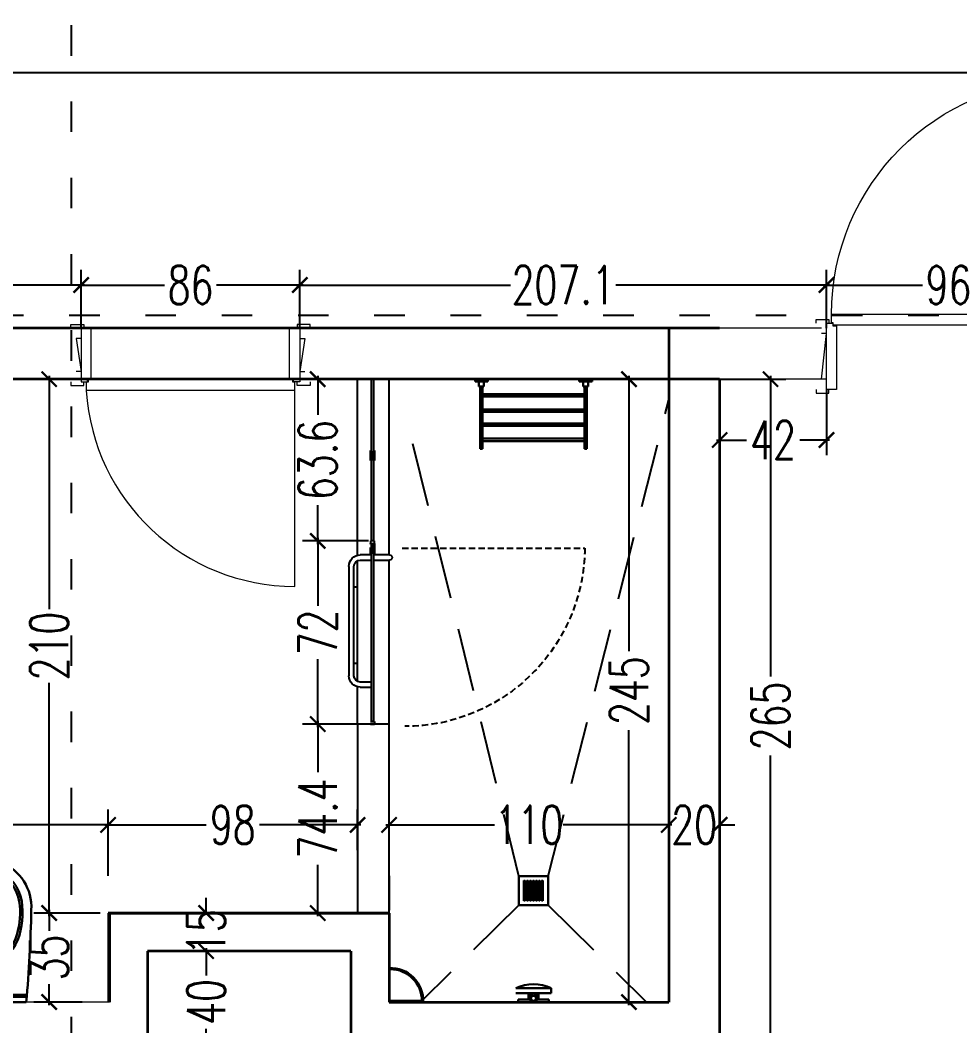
# Model space of a CAD drawing. Header units: centimetres. Extents: x -3207095 to 15275363, y -32656 to 4798027.
# Drawn here: x 682951.7 to 683321.3, y 4438932.5 to 4439328.2 of the extents above; entities that cross this region are included whole.
import ezdxf

# ---------------------------------------------------------------- set-up
doc = ezdxf.new("R2010")
doc.units = ezdxf.units.CM
for name, pattern in [('ACAD_ISO03W100', [30, 12, -18]), ('DUZ', [500, 500]), ('HIDDEN', [0.375, 0.25, -0.125]), ('HIDDEN2', [0.1875, 0.125, -0.0625])]:
    doc.linetypes.add(name, pattern=pattern)
doc.layers.get('0').update_dxf_attribs({"color": 1, "linetype": 'DUZ'})
for name, color, linetype in [('0 MC MAHAL', 94, 'Continuous'), ('a_cam', 161, 'Continuous'), ('a_gorunus', 233, 'Continuous'), ('a_mobilya', 1, 'Continuous'), ('a_mobilya_tarama', 253, 'Continuous'), ('a_seramik', 241, 'Continuous'), ('a_seramik_tarama', 85, 'Continuous'), ('a_vitrifiye', 195, 'Continuous'), ('DIM', 1, 'DUZ')]:
    doc.layers.add(name, color=color, linetype=linetype)
for name, color, linetype, lineweight in [('DUVAR', 7, 'Continuous', 35), ('iç duvar', 7, 'Continuous', 50), ('KAPEN', 151, 'Continuous', 9), ('sabt_tef', 181, 'Continuous', 30)]:
    doc.layers.add(name, color=color, linetype=linetype, lineweight=lineweight)
doc.styles.add('DIM', font='ROMANSTW.SHX', dxfattribs={"width": 0.7})
doc.dimstyles.new('1_100', dxfattribs={"dimtxt": 15, "dimasz": 6, "dimexe": 6, "dimexo": 0, "dimgap": 2, "dimtad": 0, "dimdec": 1, "dimzin": 11, "dimdsep": 46, "dimtxsty": 'DIM', "dimblk": 'ARCHTICK', "dimcen": 3, "dimdle": 1.25, "dimclrt": 2, "dimadec": 0, "dimazin": 0, "dimtfac": 1.25, "dimtdec": 1, "dimtix": 1, "dimtofl": 0, "dimtmove": 1, "dimatfit": 3, "dimldrblk": 'ARCHTICK', "dimfxl": 20, "dimfxlon": 1, "dimtolj": 1, "dimtzin": 0, "dimarcsym": 0})

# ---------------------------------------------------------------- blocks, each defined once
blk = doc.blocks.new('K210')
for p, q in [((0.04, 0.985), (0.04, 0.032)), ((0.96, 0.032), (0.96, 0.065)), ((0.04, 0.032), (0.047, 0.032)), ((0.047, 0.032), (0.047, 0.022)), ((0.047, 0.022), (0.953, 0.022)), ((0.953, 0.032), (0.96, 0.032)), ((0.953, 0.022), (0.953, 0.032))]:
    blk.add_line(p, q)
for points in [[(-0.02, 0.03), (-0.02, 0.045), (0.03, 0.045), (0.03, 0.03)], [(0.04, 0.065), (0.96, 0.065)], [(1.02, 0.03), (1.02, 0.045), (0.97, 0.045), (0.97, 0.03)], [(0.02, -0.19), (0, -0.19), (0.02, -0.01), (0, -0.01)], [(0.98, -0.19), (1, -0.19), (0.98, -0.01), (1, -0.01)], [(-0.02, -0.23), (-0.02, -0.245), (0.03, -0.245), (0.03, -0.23)], [(1.02, -0.23), (1.02, -0.245), (0.97, -0.245), (0.97, -0.23)]]:
    blk.add_lwpolyline(points)
for points in [[(0.02, 0.03), (0.045, 0.03), (0.045, 0.02), (0.06, 0.02), (0.06, -0.23), (0.02, -0.23)], [(0.98, 0.03), (0.955, 0.03), (0.955, 0.02), (0.94, 0.02), (0.94, -0.23), (0.98, -0.23)]]:
    blk.add_lwpolyline(points, close=True)
blk.add_arc((0.04, 0.065), 0.92, 0, 90)
blk = doc.blocks.new('new block')
at = {"layer": 'KAPEN'}
for p, q in [((105202.0528, 48261.8596), (105202.0198, 48261.8596)), ((105202.0528, 48261.8526), (105202.0528, 48261.8596)), ((105202.0628, 48261.8526), (105202.0528, 48261.8526)), ((105202.0628, 48261.0466), (105202.0628, 48261.8526)), ((105201.2498, 48261.0396), (105202.0528, 48261.0396)), ((105202.0528, 48261.0466), (105202.0628, 48261.0466)), ((105202.0528, 48261.0396), (105202.0528, 48261.0466))]:
    blk.add_line(p, q, dxfattribs=at)
for points in [[(105202.0548, 48261.9196), (105202.0398, 48261.9196), (105202.0398, 48261.8696), (105202.0548, 48261.8696)], [(105202.2248, 48261.8796), (105202.2248, 48261.8996), (105202.0948, 48261.8796), (105202.0948, 48261.8996)], [(105202.2648, 48261.9196), (105202.2798, 48261.9196), (105202.2798, 48261.8696), (105202.2648, 48261.8696)], [(105202.0198, 48261.0396), (105202.0198, 48261.8596)], [(105202.0548, 48260.9796), (105202.0398, 48260.9796), (105202.0398, 48261.0296), (105202.0548, 48261.0296)], [(105202.2648, 48260.9796), (105202.2798, 48260.9796), (105202.2798, 48261.0296), (105202.2648, 48261.0296)], [(105202.2248, 48261.0196), (105202.2248, 48260.9996), (105202.0948, 48261.0196), (105202.0948, 48260.9996)]]:
    blk.add_lwpolyline(points, dxfattribs=at)
for points in [[(105202.0548, 48261.8796), (105202.0548, 48261.8546), (105202.0648, 48261.8546), (105202.0648, 48261.8396), (105202.2648, 48261.8396), (105202.2648, 48261.8796)], [(105202.0548, 48261.0196), (105202.0548, 48261.0446), (105202.0648, 48261.0446), (105202.0648, 48261.0596), (105202.2648, 48261.0596), (105202.2648, 48261.0196)]]:
    blk.add_lwpolyline(points, close=True, dxfattribs=at)
blk.add_arc((105202.0715, 48261.0396), 0.8216, 93.6023, 180, dxfattribs=at)
blk = doc.blocks.new('urejjnjf')
at = {"layer": 'sabt_tef'}
for p, q in [((104450.0661, 49042.3043), (104449.7561, 49042.3043)), ((104449.9111, 49042.2843), (104449.7561, 49042.2843)), ((104449.9111, 49042.2843), (104450.0661, 49042.2843)), ((104449.9111, 49042.2763), (104449.7561, 49042.2763)), ((104449.9111, 49042.2763), (104450.0661, 49042.2763)), ((104449.8462, 49042.1843), (104449.8216, 49042.1843)), ((104449.8336, 49042.1951), (104449.8336, 49042.1843)), ((104449.8336, 49042.1734), (104449.8336, 49042.1843)), ((104449.976, 49042.1843), (104450.0006, 49042.1843)), ((104449.9886, 49042.1951), (104449.9886, 49042.1843)), ((104449.9886, 49042.1734), (104449.9886, 49042.1843)), ((104449.9111, 49042.0508), (104449.8995, 49042.0508)), ((104449.9111, 49042.0508), (104449.9227, 49042.0508)), ((104449.8695, 49042.0199), (104449.872, 49041.9351)), ((104449.9527, 49042.0199), (104449.9501, 49041.9351)), ((104449.9111, 49041.9011), (104449.907, 49041.9011)), ((104449.907, 49041.9011), (104449.9111, 49041.9011)), ((104449.9152, 49041.9011), (104449.9111, 49041.9011)), ((104449.9111, 49041.9011), (104449.9152, 49041.9011))]:
    blk.add_line(p, q, dxfattribs=at)
for centre, major_axis, start_param, end_param in [((104454.7356, 49041.8516), (3.5355, 3.5355), 2.265542, 2.338186), ((104445.0866, 49041.8516), (-3.5355, 3.5355), 3.944999, 4.017643), ((104449.8336, 49042.1843), (-0.0053, 0.0053), 3.926991, 7.068583), ((104449.8336, 49042.1843), (0.0053, 0.0053), 2.356194, 5.497787), ((104449.9886, 49042.1843), (-0.0053, 0.0053), 3.926991, 7.068583), ((104449.9886, 49042.1843), (0.0053, 0.0053), 2.356194, 5.497787), ((104449.9111, 49042.0143), (0.0919, 0.0919), 0.785398, 1.997007), ((104449.9002, 49042.0148), (-0.0778, 0.0778), -0.884575, 0.555132), ((104449.9111, 49042.0143), (-0.0919, 0.0919), 4.286178, 5.497787), ((104449.922, 49042.0148), (0.0778, 0.0778), 5.728053, 7.16776), ((104450.0702, 49041.9545), (0.2121, 0.2121), 1.997007, 2.51551), ((104449.8995, 49042.0208), (0.0212, 0.0212), 0.785398, 2.385987), ((104449.9227, 49042.0208), (-0.0212, 0.0212), 3.897198, 5.497787), ((104449.7519, 49041.9545), (0.2121, 0.2121), 5.338472, 5.856974), ((104450.0702, 49041.9545), (0.2051, 0.2051), 2.057267, 2.51551), ((104449.7519, 49041.9545), (0.2051, 0.2051), 5.338472, 5.796715), ((104449.9261, 49041.9313), (-0.1344, 0.1344), 0.731068, 1.971798), ((104449.907, 49041.9361), (-0.0247, 0.0247), 0.815191, 2.356194), ((104449.9152, 49041.9361), (0.0247, 0.0247), 3.926991, 5.467994), ((104449.8961, 49041.9313), (0.1344, 0.1344), 4.311388, 5.552117), ((104449.9261, 49041.9313), (0.1089, 0.1089), 2.51551, 3.542594), ((104449.9261, 49041.9313), (-0.1018, 0.1018), 0.944713, 1.971798), ((104449.8961, 49041.9313), (-0.1018, 0.1018), 2.740591, 3.767676), ((104449.8961, 49041.9313), (-0.1089, 0.1089), 2.740591, 3.767676), ((104449.9111, 49041.8943), (0.0806, 0.0806), 3.542594, 3.926991), ((104449.9111, 49041.8943), (0.0735, 0.0735), 3.542594, 3.926991), ((104449.9111, 49041.8943), (-0.0735, 0.0735), 2.356194, 2.740591), ((104449.9111, 49041.8943), (-0.0806, 0.0806), 2.356194, 2.740591), ((104449.9111, 49041.8943), (0.1061, 0.1061), 3.542594, 3.926991), ((104449.9111, 49041.8943), (-0.1061, 0.1061), 2.356194, 2.740591)]:
    blk.add_ellipse(centre, major_axis=major_axis, ratio=1, start_param=start_param, end_param=end_param, dxfattribs=at)
blk = doc.blocks.new('_ArchTick')
at = {"color": 0, "linetype": 'ByBlock', "const_width": 0.15}
blk.add_lwpolyline([(-0.5, -0.5), (0.5, 0.5)], dxfattribs=at)
blk = doc.blocks.new('*D5644')
at = {"layer": 'Defpoints', "color": 0, "linetype": 'Continuous', "lineweight": 5, "transparency": 16777216}
for p in [(683226.79, 4439186.93), (683246.79, 4439186.93), (683226.79, 4438921.93)]:
    blk.add_point(p, dxfattribs=at)
at = {"layer": 'DIM', "color": 0, "linetype": 'Continuous', "lineweight": -2, "transparency": 16777216}
for p, q in [((683226.79, 4439186.93), (683252.79, 4439186.93)), ((683246.79, 4439188.18), (683246.79, 4439069.93)), ((683246.79, 4438920.68), (683246.79, 4439038.93)), ((683226.79, 4438921.93), (683252.79, 4438921.93))]:
    blk.add_line(p, q, dxfattribs=at)
at = {"layer": 'DIM', "color": 0, "linetype": 'Continuous', "lineweight": -2, "transparency": 16777216, "xscale": 6, "yscale": 6, "zscale": 6}
for p, rotation in [((683246.79, 4439186.93), 90), ((683246.79, 4438921.93), 270)]:
    blk.add_blockref('_ArchTick', p, dxfattribs=dict(at, rotation=rotation))
at = {"layer": 'DIM', "color": 2, "linetype": 'Continuous', "lineweight": 5, "transparency": 16777216, "insert": (683246.79, 4439054.43), "char_height": 15, "attachment_point": 5, "rotation": 90, "style": 'DIM'}
blk.add_mtext('\\A1;265', dxfattribs=at)
blk = doc.blocks.new('*D4558')
at = {"layer": 'Defpoints', "color": 0, "linetype": 'Continuous', "lineweight": 5, "transparency": 16777216}
for p in [(682975.7, 4439223.96), (682857.28, 4439206.93), (682975.7, 4439206.93)]:
    blk.add_point(p, dxfattribs=at)
at = {"layer": 'DIM', "color": 0, "linetype": 'Continuous', "lineweight": -2, "transparency": 16777216}
for p, q in [((682857.28, 4439206.93), (682857.28, 4439229.96)), ((682975.7, 4439206.93), (682975.7, 4439229.96)), ((682856.03, 4439223.96), (682895.24, 4439223.96)), ((682976.95, 4439223.96), (682937.74, 4439223.96))]:
    blk.add_line(p, q, dxfattribs=at)
at = {"layer": 'DIM', "color": 0, "linetype": 'Continuous', "lineweight": -2, "transparency": 16777216, "xscale": 6, "yscale": 6, "zscale": 6, "rotation": 180}
blk.add_blockref('_ArchTick', (682857.28, 4439223.96), dxfattribs=at)
at = {"layer": 'DIM', "color": 0, "linetype": 'Continuous', "lineweight": -2, "transparency": 16777216, "xscale": 6, "yscale": 6, "zscale": 6}
blk.add_blockref('_ArchTick', (682975.7, 4439223.96), dxfattribs=at)
at = {"layer": 'DIM', "color": 2, "linetype": 'Continuous', "lineweight": 5, "transparency": 16777216, "insert": (682916.49, 4439223.96), "char_height": 15, "attachment_point": 5, "style": 'DIM'}
blk.add_mtext('\\A1;118.4', dxfattribs=at)
blk = doc.blocks.new('*D4559')
at = {"layer": 'Defpoints', "color": 0, "linetype": 'Continuous', "lineweight": 5, "transparency": 16777216}
for p in [(683061.69, 4439223.96), (682975.7, 4439206.93), (683061.69, 4439206.93)]:
    blk.add_point(p, dxfattribs=at)
at = {"layer": 'DIM', "color": 0, "linetype": 'Continuous', "lineweight": -2, "transparency": 16777216}
for p, q in [((682975.7, 4439206.93), (682975.7, 4439229.96)), ((683061.69, 4439206.93), (683061.69, 4439229.96)), ((682974.45, 4439223.96), (683008.44, 4439223.96)), ((683062.94, 4439223.96), (683028.94, 4439223.96))]:
    blk.add_line(p, q, dxfattribs=at)
at = {"layer": 'DIM', "color": 0, "linetype": 'Continuous', "lineweight": -2, "transparency": 16777216, "xscale": 6, "yscale": 6, "zscale": 6, "rotation": 180}
blk.add_blockref('_ArchTick', (682975.7, 4439223.96), dxfattribs=at)
at = {"layer": 'DIM', "color": 0, "linetype": 'Continuous', "lineweight": -2, "transparency": 16777216, "xscale": 6, "yscale": 6, "zscale": 6}
blk.add_blockref('_ArchTick', (683061.69, 4439223.96), dxfattribs=at)
at = {"layer": 'DIM', "color": 2, "linetype": 'Continuous', "lineweight": 5, "transparency": 16777216, "insert": (683018.69, 4439223.96), "char_height": 15, "attachment_point": 5, "style": 'DIM'}
blk.add_mtext('\\A1;86', dxfattribs=at)
blk = doc.blocks.new('*D5649')
at = {"layer": 'Defpoints', "color": 0, "linetype": 'Continuous', "lineweight": 5, "transparency": 16777216}
for p in [(683268.79, 4439223.96), (683061.69, 4439206.93), (683268.79, 4439206.93)]:
    blk.add_point(p, dxfattribs=at)
at = {"layer": 'DIM', "color": 0, "linetype": 'Continuous', "lineweight": -2, "transparency": 16777216}
for p, q in [((683061.69, 4439206.93), (683061.69, 4439229.96)), ((683268.79, 4439206.93), (683268.79, 4439229.96)), ((683060.44, 4439223.96), (683144.49, 4439223.96)), ((683270.04, 4439223.96), (683185.99, 4439223.96))]:
    blk.add_line(p, q, dxfattribs=at)
at = {"layer": 'DIM', "color": 0, "linetype": 'Continuous', "lineweight": -2, "transparency": 16777216, "xscale": 6, "yscale": 6, "zscale": 6, "rotation": 180}
blk.add_blockref('_ArchTick', (683061.69, 4439223.96), dxfattribs=at)
at = {"layer": 'DIM', "color": 0, "linetype": 'Continuous', "lineweight": -2, "transparency": 16777216, "xscale": 6, "yscale": 6, "zscale": 6}
blk.add_blockref('_ArchTick', (683268.79, 4439223.96), dxfattribs=at)
at = {"layer": 'DIM', "color": 2, "linetype": 'Continuous', "lineweight": 5, "transparency": 16777216, "insert": (683165.24, 4439223.96), "char_height": 15, "attachment_point": 5, "style": 'DIM'}
blk.add_mtext('\\A1;207.1', dxfattribs=at)
blk = doc.blocks.new('*D4560')
at = {"layer": 'Defpoints', "color": 0, "linetype": 'Continuous', "lineweight": 5, "transparency": 16777216}
for p in [(683364.79, 4439223.96), (683268.79, 4439206.93), (683364.79, 4439206.93)]:
    blk.add_point(p, dxfattribs=at)
at = {"layer": 'DIM', "color": 0, "linetype": 'Continuous', "lineweight": -2, "transparency": 16777216}
for p, q in [((683268.79, 4439206.93), (683268.79, 4439229.96)), ((683364.79, 4439206.93), (683364.79, 4439229.96)), ((683267.54, 4439223.96), (683306.54, 4439223.96)), ((683366.04, 4439223.96), (683327.04, 4439223.96))]:
    blk.add_line(p, q, dxfattribs=at)
at = {"layer": 'DIM', "color": 0, "linetype": 'Continuous', "lineweight": -2, "transparency": 16777216, "xscale": 6, "yscale": 6, "zscale": 6, "rotation": 180}
blk.add_blockref('_ArchTick', (683268.79, 4439223.96), dxfattribs=at)
at = {"layer": 'DIM', "color": 0, "linetype": 'Continuous', "lineweight": -2, "transparency": 16777216, "xscale": 6, "yscale": 6, "zscale": 6}
blk.add_blockref('_ArchTick', (683364.79, 4439223.96), dxfattribs=at)
at = {"layer": 'DIM', "color": 2, "linetype": 'Continuous', "lineweight": 5, "transparency": 16777216, "insert": (683316.79, 4439223.96), "char_height": 15, "attachment_point": 5, "style": 'DIM'}
blk.add_mtext('\\A1;96', dxfattribs=at)
blk = doc.blocks.new('*D5651')
at = {"layer": 'Defpoints', "color": 0, "linetype": 'Continuous', "lineweight": 5, "transparency": 16777216}
for p in [(683268.79, 4439184.85), (683226.79, 4439167.89), (683268.79, 4439162.99)]:
    blk.add_point(p, dxfattribs=at)
at = {"layer": 'DIM', "color": 0, "linetype": 'Continuous', "lineweight": -2, "transparency": 16777216}
for p, q in [((683268.79, 4439182.99), (683268.79, 4439156.99)), ((683226.79, 4439167.89), (683226.79, 4439156.99)), ((683225.54, 4439162.99), (683237.29, 4439162.99)), ((683270.04, 4439162.99), (683258.29, 4439162.99))]:
    blk.add_line(p, q, dxfattribs=at)
at = {"layer": 'DIM', "color": 0, "linetype": 'Continuous', "lineweight": -2, "transparency": 16777216, "xscale": 6, "yscale": 6, "zscale": 6, "rotation": 180}
blk.add_blockref('_ArchTick', (683226.79, 4439162.99), dxfattribs=at)
at = {"layer": 'DIM', "color": 0, "linetype": 'Continuous', "lineweight": -2, "transparency": 16777216, "xscale": 6, "yscale": 6, "zscale": 6}
blk.add_blockref('_ArchTick', (683268.79, 4439162.99), dxfattribs=at)
at = {"layer": 'DIM', "color": 2, "linetype": 'Continuous', "lineweight": 5, "transparency": 16777216, "insert": (683247.79, 4439162.99), "char_height": 15, "attachment_point": 5, "style": 'DIM'}
blk.add_mtext('\\A1;42', dxfattribs=at)
blk = doc.blocks.new('*D5652')
at = {"layer": 'Defpoints', "color": 0, "linetype": 'Continuous', "lineweight": 5, "transparency": 16777216}
for p in [(683001.79, 4438961.93), (683024.86, 4438961.93), (683001.79, 4438921.93)]:
    blk.add_point(p, dxfattribs=at)
at = {"layer": 'DIM', "color": 0, "linetype": 'Continuous', "lineweight": -2, "transparency": 16777216}
for p, q in [((683024.86, 4438963.18), (683024.86, 4438952.43)), ((683004.86, 4438961.93), (683030.86, 4438961.93)), ((683024.86, 4438920.68), (683024.86, 4438931.43)), ((683004.86, 4438921.93), (683030.86, 4438921.93))]:
    blk.add_line(p, q, dxfattribs=at)
at = {"layer": 'DIM', "color": 0, "linetype": 'Continuous', "lineweight": -2, "transparency": 16777216, "xscale": 6, "yscale": 6, "zscale": 6}
for p, rotation in [((683024.86, 4438961.93), 90), ((683024.86, 4438921.93), 270)]:
    blk.add_blockref('_ArchTick', p, dxfattribs=dict(at, rotation=rotation))
at = {"layer": 'DIM', "color": 2, "linetype": 'Continuous', "lineweight": 5, "transparency": 16777216, "insert": (683024.86, 4438941.93), "char_height": 15, "attachment_point": 5, "rotation": 90, "style": 'DIM'}
blk.add_mtext('\\A1;40', dxfattribs=at)
blk = doc.blocks.new('*D5653')
at = {"layer": 'Defpoints', "color": 0, "linetype": 'Continuous', "lineweight": 5, "transparency": 16777216}
for p in [(683001.79, 4438976.93, 0), (683024.86, 4438976.93), (683001.79, 4438961.93)]:
    blk.add_point(p, dxfattribs=at)
at = {"layer": 'DIM', "color": 0, "linetype": 'Continuous', "lineweight": -2, "transparency": 16777216}
for p, q in [((683024.86, 4438976.93), (683024.86, 4438982.93)), ((683004.86, 4438976.93), (683030.86, 4438976.93)), ((683004.86, 4438961.93), (683030.86, 4438961.93)), ((683024.86, 4438961.93), (683024.86, 4438955.93))]:
    blk.add_line(p, q, dxfattribs=at)
at = {"layer": 'DIM', "color": 0, "linetype": 'Continuous', "lineweight": -2, "transparency": 16777216, "xscale": 6, "yscale": 6, "zscale": 6}
for p, rotation in [((683024.86, 4438976.93), 270), ((683024.86, 4438961.93), 90)]:
    blk.add_blockref('_ArchTick', p, dxfattribs=dict(at, rotation=rotation))
at = {"layer": 'DIM', "color": 2, "linetype": 'Continuous', "lineweight": 5, "transparency": 16777216, "insert": (683024.86, 4438969.43), "char_height": 15, "attachment_point": 5, "rotation": 90, "style": 'DIM'}
blk.add_mtext('\\A1;15', dxfattribs=at)
blk = doc.blocks.new('*D5654')
at = {"layer": 'Defpoints', "color": 0, "linetype": 'Continuous', "lineweight": 5, "transparency": 16777216}
for p in [(682986.29, 4439011.61), (683084.39, 4439001.68, 0), (682986.29, 4438976.93, 0)]:
    blk.add_point(p, dxfattribs=at)
at = {"layer": 'DIM', "color": 0, "linetype": 'Continuous', "lineweight": -2, "transparency": 16777216}
for p, q in [((682986.29, 4438991.61), (682986.29, 4439017.61)), ((683084.39, 4439001.68), (683084.39, 4439017.61)), ((682985.04, 4439011.61), (683024.84, 4439011.61)), ((683085.64, 4439011.61), (683045.84, 4439011.61))]:
    blk.add_line(p, q, dxfattribs=at)
at = {"layer": 'DIM', "color": 0, "linetype": 'Continuous', "lineweight": -2, "transparency": 16777216, "xscale": 6, "yscale": 6, "zscale": 6, "rotation": 180}
blk.add_blockref('_ArchTick', (682986.29, 4439011.61), dxfattribs=at)
at = {"layer": 'DIM', "color": 0, "linetype": 'Continuous', "lineweight": -2, "transparency": 16777216, "xscale": 6, "yscale": 6, "zscale": 6}
blk.add_blockref('_ArchTick', (683084.39, 4439011.61), dxfattribs=at)
at = {"layer": 'DIM', "color": 2, "linetype": 'Continuous', "lineweight": 5, "transparency": 16777216, "insert": (683035.34, 4439011.61), "char_height": 15, "attachment_point": 5, "style": 'DIM'}
blk.add_mtext('\\A1;98', dxfattribs=at)
blk = doc.blocks.new('*D4563')
at = {"layer": 'Defpoints', "color": 0, "linetype": 'Continuous', "lineweight": 5, "transparency": 16777216}
for p in [(682877.28, 4439011.61), (682877.28, 4438976.93), (682986.29, 4438976.93, 0)]:
    blk.add_point(p, dxfattribs=at)
at = {"layer": 'DIM', "color": 0, "linetype": 'Continuous', "lineweight": -2, "transparency": 16777216}
for p, q in [((682877.28, 4438991.61), (682877.28, 4439017.61)), ((682986.29, 4438991.61), (682986.29, 4439017.61)), ((682876.03, 4439011.61), (682917.54, 4439011.61)), ((682987.54, 4439011.61), (682946.04, 4439011.61))]:
    blk.add_line(p, q, dxfattribs=at)
at = {"layer": 'DIM', "color": 0, "linetype": 'Continuous', "lineweight": -2, "transparency": 16777216, "xscale": 6, "yscale": 6, "zscale": 6, "rotation": 180}
blk.add_blockref('_ArchTick', (682877.28, 4439011.61), dxfattribs=at)
at = {"layer": 'DIM', "color": 0, "linetype": 'Continuous', "lineweight": -2, "transparency": 16777216, "xscale": 6, "yscale": 6, "zscale": 6}
blk.add_blockref('_ArchTick', (682986.29, 4439011.61), dxfattribs=at)
at = {"layer": 'DIM', "color": 2, "linetype": 'Continuous', "lineweight": 5, "transparency": 16777216, "insert": (682931.79, 4439011.61), "char_height": 15, "attachment_point": 5, "style": 'DIM'}
blk.add_mtext('\\A1;109', dxfattribs=at)
blk = doc.blocks.new('*D4564')
at = {"layer": 'Defpoints', "color": 0, "linetype": 'Continuous', "lineweight": 5, "transparency": 16777216}
for p in [(682963.11, 4438976.93), (682986.29, 4438976.93, 0), (682976.05, 4438941.93)]:
    blk.add_point(p, dxfattribs=at)
at = {"layer": 'DIM', "color": 0, "linetype": 'Continuous', "lineweight": -2, "transparency": 16777216}
for p, q in [((682983.11, 4438976.93), (682957.11, 4438976.93)), ((682963.11, 4438978.18), (682963.11, 4438969.93)), ((682963.11, 4438940.68), (682963.11, 4438948.93)), ((682976.05, 4438941.93), (682957.11, 4438941.93))]:
    blk.add_line(p, q, dxfattribs=at)
at = {"layer": 'DIM', "color": 0, "linetype": 'Continuous', "lineweight": -2, "transparency": 16777216, "xscale": 6, "yscale": 6, "zscale": 6}
for p, rotation in [((682963.11, 4438976.93), 90), ((682963.11, 4438941.93), 270)]:
    blk.add_blockref('_ArchTick', p, dxfattribs=dict(at, rotation=rotation))
at = {"layer": 'DIM', "color": 2, "linetype": 'Continuous', "lineweight": 5, "transparency": 16777216, "insert": (682963.11, 4438959.43), "char_height": 15, "attachment_point": 5, "rotation": 90, "style": 'DIM'}
blk.add_mtext('\\A1;35', dxfattribs=at)
blk = doc.blocks.new('*D4565')
at = {"layer": 'Defpoints', "color": 0, "linetype": 'Continuous', "lineweight": 5, "transparency": 16777216}
for p in [(682963.11, 4439186.93), (682978.91, 4439186.93), (682986.29, 4438976.93, 0)]:
    blk.add_point(p, dxfattribs=at)
at = {"layer": 'DIM', "color": 0, "linetype": 'Continuous', "lineweight": -2, "transparency": 16777216}
for p, q in [((682978.91, 4439186.93), (682957.11, 4439186.93)), ((682963.11, 4439188.18), (682963.11, 4439096.43)), ((682963.11, 4438975.68), (682963.11, 4439067.43)), ((682983.11, 4438976.93), (682957.11, 4438976.93))]:
    blk.add_line(p, q, dxfattribs=at)
at = {"layer": 'DIM', "color": 0, "linetype": 'Continuous', "lineweight": -2, "transparency": 16777216, "xscale": 6, "yscale": 6, "zscale": 6}
for p, rotation in [((682963.11, 4439186.93), 90), ((682963.11, 4438976.93), 270)]:
    blk.add_blockref('_ArchTick', p, dxfattribs=dict(at, rotation=rotation))
at = {"layer": 'DIM', "color": 2, "linetype": 'Continuous', "lineweight": 5, "transparency": 16777216, "insert": (682963.11, 4439081.93), "char_height": 15, "attachment_point": 5, "rotation": 90, "style": 'DIM'}
blk.add_mtext('\\A1;210', dxfattribs=at)
blk = doc.blocks.new('*D5655')
at = {"layer": 'Defpoints', "color": 0, "linetype": 'Continuous', "lineweight": 5, "transparency": 16777216}
for p in [(683206.79, 4439011.61), (683096.79, 4438978.13), (683206.79, 4438978.13)]:
    blk.add_point(p, dxfattribs=at)
at = {"layer": 'DIM', "color": 0, "linetype": 'Continuous', "lineweight": -2, "transparency": 16777216}
for p, q in [((683096.79, 4438991.61), (683096.79, 4439017.61)), ((683206.79, 4438991.61), (683206.79, 4439017.61)), ((683095.54, 4439011.61), (683138.29, 4439011.61)), ((683208.04, 4439011.61), (683165.29, 4439011.61))]:
    blk.add_line(p, q, dxfattribs=at)
at = {"layer": 'DIM', "color": 0, "linetype": 'Continuous', "lineweight": -2, "transparency": 16777216, "xscale": 6, "yscale": 6, "zscale": 6, "rotation": 180}
blk.add_blockref('_ArchTick', (683096.79, 4439011.61), dxfattribs=at)
at = {"layer": 'DIM', "color": 0, "linetype": 'Continuous', "lineweight": -2, "transparency": 16777216, "xscale": 6, "yscale": 6, "zscale": 6}
blk.add_blockref('_ArchTick', (683206.79, 4439011.61), dxfattribs=at)
at = {"layer": 'DIM', "color": 2, "linetype": 'Continuous', "lineweight": 5, "transparency": 16777216, "insert": (683151.79, 4439011.61), "char_height": 15, "attachment_point": 5, "style": 'DIM'}
blk.add_mtext('\\A1;110', dxfattribs=at)
blk = doc.blocks.new('*D5656')
at = {"layer": 'Defpoints', "color": 0, "linetype": 'Continuous', "lineweight": 5, "transparency": 16777216}
for p in [(683189.58, 4439186.93), (683191.13, 4439186.93), (683189.58, 4438941.93)]:
    blk.add_point(p, dxfattribs=at)
at = {"layer": 'DIM', "color": 0, "linetype": 'Continuous', "lineweight": -2, "transparency": 16777216}
for p, q in [((683189.58, 4439186.93), (683197.13, 4439186.93)), ((683191.13, 4439188.18), (683191.13, 4439079.93)), ((683191.13, 4438940.68), (683191.13, 4439048.93)), ((683189.58, 4438941.93), (683197.13, 4438941.93))]:
    blk.add_line(p, q, dxfattribs=at)
at = {"layer": 'DIM', "color": 0, "linetype": 'Continuous', "lineweight": -2, "transparency": 16777216, "xscale": 6, "yscale": 6, "zscale": 6}
for p, rotation in [((683191.13, 4439186.93), 90), ((683191.13, 4438941.93), 270)]:
    blk.add_blockref('_ArchTick', p, dxfattribs=dict(at, rotation=rotation))
at = {"layer": 'DIM', "color": 2, "linetype": 'Continuous', "lineweight": 5, "transparency": 16777216, "insert": (683191.13, 4439064.43), "char_height": 15, "attachment_point": 5, "rotation": 90, "style": 'DIM'}
blk.add_mtext('\\A1;245', dxfattribs=at)
blk = doc.blocks.new('*D5657')
at = {"layer": 'Defpoints', "color": 0, "linetype": 'Continuous', "lineweight": 5, "transparency": 16777216}
for p in [(683084.39, 4439051.28), (683068.73, 4438976.93), (683084.39, 4438976.93, 0)]:
    blk.add_point(p, dxfattribs=at)
at = {"layer": 'DIM', "color": 0, "linetype": 'Continuous', "lineweight": -2, "transparency": 16777216}
for p, q in [((683084.39, 4439051.28), (683062.73, 4439051.28)), ((683068.73, 4439052.53), (683068.73, 4439032.36)), ((683068.73, 4438975.68), (683068.73, 4438995.86)), ((683084.39, 4438976.93), (683062.73, 4438976.93))]:
    blk.add_line(p, q, dxfattribs=at)
at = {"layer": 'DIM', "color": 0, "linetype": 'Continuous', "lineweight": -2, "transparency": 16777216, "xscale": 6, "yscale": 6, "zscale": 6}
for p, rotation in [((683068.73, 4439051.28), 90), ((683068.73, 4438976.93), 270)]:
    blk.add_blockref('_ArchTick', p, dxfattribs=dict(at, rotation=rotation))
at = {"layer": 'DIM', "color": 2, "linetype": 'Continuous', "lineweight": 5, "transparency": 16777216, "insert": (683068.73, 4439014.11), "char_height": 15, "attachment_point": 5, "rotation": 90, "style": 'DIM'}
blk.add_mtext('\\A1;74.4', dxfattribs=at)
blk = doc.blocks.new('*D5658')
at = {"layer": 'Defpoints', "color": 0, "linetype": 'Continuous', "lineweight": 5, "transparency": 16777216}
for p in [(683068.73, 4439123.28), (683089.49, 4439123.28), (683084.39, 4439051.28)]:
    blk.add_point(p, dxfattribs=at)
at = {"layer": 'DIM', "color": 0, "linetype": 'Continuous', "lineweight": -2, "transparency": 16777216}
for p, q in [((683088.73, 4439123.28), (683062.73, 4439123.28)), ((683068.73, 4439124.53), (683068.73, 4439097.78)), ((683068.73, 4439050.03), (683068.73, 4439076.78)), ((683084.39, 4439051.28), (683062.73, 4439051.28))]:
    blk.add_line(p, q, dxfattribs=at)
at = {"layer": 'DIM', "color": 0, "linetype": 'Continuous', "lineweight": -2, "transparency": 16777216, "xscale": 6, "yscale": 6, "zscale": 6}
for p, rotation in [((683068.73, 4439123.28), 90), ((683068.73, 4439051.28), 270)]:
    blk.add_blockref('_ArchTick', p, dxfattribs=dict(at, rotation=rotation))
at = {"layer": 'DIM', "color": 2, "linetype": 'Continuous', "lineweight": 5, "transparency": 16777216, "insert": (683068.73, 4439087.28), "char_height": 15, "attachment_point": 5, "rotation": 90, "style": 'DIM'}
blk.add_mtext('\\A1;72', dxfattribs=at)
blk = doc.blocks.new('*D4570')
at = {"layer": 'Defpoints', "color": 0, "linetype": 'Continuous', "lineweight": 5, "transparency": 16777216}
for p in [(683401.79, 4439307.36), (681926.79, 4439278.77), (683401.79, 4439278.77)]:
    blk.add_point(p, dxfattribs=at)
at = {"layer": 'DIM', "color": 0, "linetype": 'Continuous', "lineweight": -2, "transparency": 16777216}
for p, q in [((681926.79, 4439287.36), (681926.79, 4439313.36)), ((683401.79, 4439287.36), (683401.79, 4439313.36)), ((681925.54, 4439307.36), (682644.79, 4439307.36)), ((683403.04, 4439307.36), (682683.79, 4439307.36))]:
    blk.add_line(p, q, dxfattribs=at)
at = {"layer": 'DIM', "color": 0, "linetype": 'Continuous', "lineweight": -2, "transparency": 16777216, "xscale": 6, "yscale": 6, "zscale": 6, "rotation": 180}
blk.add_blockref('_ArchTick', (681926.79, 4439307.36), dxfattribs=at)
at = {"layer": 'DIM', "color": 0, "linetype": 'Continuous', "lineweight": -2, "transparency": 16777216, "xscale": 6, "yscale": 6, "zscale": 6}
blk.add_blockref('_ArchTick', (683401.79, 4439307.36), dxfattribs=at)
at = {"layer": 'DIM', "color": 2, "linetype": 'Continuous', "lineweight": 5, "transparency": 16777216, "insert": (682664.29, 4439307.36), "char_height": 15, "attachment_point": 5, "style": 'DIM'}
blk.add_mtext('\\A1;1475', dxfattribs=at)
blk = doc.blocks.new('*D5662')
at = {"layer": 'Defpoints', "color": 0, "linetype": 'Continuous', "lineweight": 5, "transparency": 16777216}
for p in [(683226.79, 4439011.61), (683206.79, 4438989.8), (683226.79, 4438989.8)]:
    blk.add_point(p, dxfattribs=at)
at = {"layer": 'DIM', "color": 0, "linetype": 'Continuous', "lineweight": -2, "transparency": 16777216}
for p, q in [((683206.79, 4438991.61), (683206.79, 4439017.61)), ((683226.79, 4438991.61), (683226.79, 4439017.61)), ((683206.79, 4439011.61), (683200.79, 4439011.61)), ((683226.79, 4439011.61), (683232.79, 4439011.61))]:
    blk.add_line(p, q, dxfattribs=at)
at = {"layer": 'DIM', "color": 0, "linetype": 'Continuous', "lineweight": -2, "transparency": 16777216, "xscale": 6, "yscale": 6, "zscale": 6}
blk.add_blockref('_ArchTick', (683206.79, 4439011.61), dxfattribs=at)
at = {"layer": 'DIM', "color": 0, "linetype": 'Continuous', "lineweight": -2, "transparency": 16777216, "xscale": 6, "yscale": 6, "zscale": 6, "rotation": 180}
blk.add_blockref('_ArchTick', (683226.79, 4439011.61), dxfattribs=at)
at = {"layer": 'DIM', "color": 2, "linetype": 'Continuous', "lineweight": 5, "transparency": 16777216, "insert": (683216.79, 4439011.61), "char_height": 15, "attachment_point": 5, "style": 'DIM'}
blk.add_mtext('\\A1;20', dxfattribs=at)
blk = doc.blocks.new('*D5568')
at = {"layer": 'Defpoints', "color": 0, "linetype": 'Continuous', "lineweight": 5, "transparency": 16777216}
for p in [(683068.73, 4439186.93), (683089.49, 4439186.93), (683089.49, 4439123.28)]:
    blk.add_point(p, dxfattribs=at)
at = {"layer": 'DIM', "color": 0, "linetype": 'Continuous', "lineweight": -2, "transparency": 16777216}
for p, q in [((683088.73, 4439186.93), (683062.73, 4439186.93)), ((683068.73, 4439188.18), (683068.73, 4439172.86)), ((683068.73, 4439122.03), (683068.73, 4439137.36)), ((683088.73, 4439123.28), (683062.73, 4439123.28))]:
    blk.add_line(p, q, dxfattribs=at)
at = {"layer": 'DIM', "color": 0, "linetype": 'Continuous', "lineweight": -2, "transparency": 16777216, "xscale": 6, "yscale": 6, "zscale": 6}
for p, rotation in [((683068.73, 4439186.93), 90), ((683068.73, 4439123.28), 270)]:
    blk.add_blockref('_ArchTick', p, dxfattribs=dict(at, rotation=rotation))
at = {"layer": 'DIM', "color": 2, "linetype": 'Continuous', "lineweight": 5, "transparency": 16777216, "insert": (683068.73, 4439155.11), "char_height": 15, "attachment_point": 5, "rotation": 90, "style": 'DIM'}
blk.add_mtext('\\A1;63.6', dxfattribs=at)
blk = doc.blocks.new('*D5721')
at = {"layer": 'Defpoints', "color": 0, "linetype": 'Continuous', "lineweight": 5, "transparency": 16777216}
for p in [(691166.93, 4439238.74), (0, 4439110.74), (691148.06, 4439110.74)]:
    blk.add_point(p, dxfattribs=at)
at = {"layer": 'DIM', "color": 0, "linetype": 'Continuous', "lineweight": -2, "transparency": 16777216}
for p, q in [((691148.06, 4439239.99), (691148.06, 4439189.24)), ((691166.93, 4439238.74), (691142.06, 4439238.74)), ((691148.06, 4439109.49), (691148.06, 4439160.24)), ((691128.06, 4439110.74), (691154.06, 4439110.74))]:
    blk.add_line(p, q, dxfattribs=at)
at = {"layer": 'DIM', "color": 0, "linetype": 'Continuous', "lineweight": -2, "transparency": 16777216, "xscale": 6, "yscale": 6, "zscale": 6}
for p, rotation in [((691148.06, 4439238.74), 90), ((691148.06, 4439110.74), 270)]:
    blk.add_blockref('_ArchTick', p, dxfattribs=dict(at, rotation=rotation))
at = {"layer": 'DIM', "color": 2, "linetype": 'Continuous', "lineweight": 5, "transparency": 16777216, "insert": (691148.06, 4439174.74), "char_height": 15, "attachment_point": 5, "rotation": 90, "style": 'DIM'}
blk.add_mtext('\\A1;128', dxfattribs=at)

msp = doc.modelspace()

# ---------------------------------------------------------------- linework, layer by layer
at = {"color": 232, "linetype": 'ACAD_ISO03W100'}
for p, q in [((682971.79, 4439926.16), (682971.79, 4436667.31)), ((685862.98, 4439211.93), (681754.42, 4439211.93))]:
    msp.add_line(p, q, dxfattribs=at)
at = {"layer": 'a_cam'}
for p, q in [((683089.84, 4439123.28), (683089.84, 4439186.93)), ((683090.64, 4439186.93), (683090.64, 4439123.28)), ((683089.84, 4439158.09), (683090.64, 4439158.09)), ((683090.64, 4439123.28), (683089.84, 4439123.28)), ((683089.84, 4439121.48), (683090.64, 4439121.48)), ((683089.84, 4439052.28), (683089.84, 4439121.48)), ((683090.64, 4439121.48), (683090.64, 4439052.28)), ((683090.64, 4439052.28), (683089.84, 4439052.28))]:
    msp.add_line(p, q, dxfattribs=at)
at = {"layer": 'a_gorunus'}
for p, q in [((683084.39, 4439117.66), (683084.39, 4439186.93)), ((683096.79, 4439117.78), (683096.79, 4439186.93)), ((683084.39, 4439068.02), (683084.39, 4439115.55)), ((683096.79, 4439051.28), (683096.79, 4439115.78)), ((683084.39, 4439051.28), (683084.39, 4439065.91)), ((683084.39, 4439051.28), (683084.39, 4438976.93, 0))]:
    msp.add_line(p, q, dxfattribs=at)
at = {"layer": 'a_mobilya'}
for p, q in [((683089.84, 4439117.78), (683085.44, 4439117.78)), ((683096.94, 4439117.78), (683090.64, 4439117.78)), ((683085.44, 4439115.78), (683089.84, 4439115.78)), ((683090.64, 4439115.78), (683096.94, 4439115.78)), ((683080.94, 4439113.28), (683080.94, 4439070.28)), ((683082.94, 4439070.28), (683082.94, 4439113.28)), ((683089.84, 4439067.78), (683085.44, 4439067.78)), ((683085.44, 4439065.78), (683089.84, 4439065.78))]:
    msp.add_line(p, q, dxfattribs=at)
at = {"layer": 'a_mobilya', "extrusion": (0, 0, -1)}
for centre, major_axis, start_param, end_param in [((683085.44, 4439113.28), (-3.18, -3.18), 0.785398, 2.356194), ((683096.94, 4439116.78), (-0.707, -0.707), 2.356194, 5.497787), ((683085.44, 4439113.28), (-1.77, -1.77), 0.785398, 2.356194), ((683085.44, 4439070.28), (-3.18, 3.18), 3.926991, 5.497787), ((683085.44, 4439070.28), (-1.77, 1.77), 3.926991, 5.497787)]:
    msp.add_ellipse(centre, major_axis=major_axis, ratio=1, start_param=start_param, end_param=end_param, dxfattribs=at)
at = {"layer": 'a_mobilya_tarama', "linetype": 'HIDDEN2', "ltscale": 200}
for p, q in [((683159.34, 4438991.48), (683206.79, 4439178.83)), ((683147.84, 4438991.48), (683103.69, 4439171.52)), ((683149.83, 4438989.69), (683150.33, 4438989.69)), ((683149.83, 4438981.69), (683149.83, 4438989.69)), ((683150.33, 4438989.69), (683150.33, 4438981.69)), ((683150.99, 4438989.69), (683151.49, 4438989.69)), ((683150.99, 4438981.69), (683150.99, 4438989.69)), ((683151.49, 4438989.69), (683151.49, 4438981.69)), ((683152.16, 4438989.73), (683152.66, 4438989.73)), ((683152.16, 4438981.73), (683152.16, 4438989.73)), ((683152.66, 4438989.73), (683152.66, 4438981.73)), ((683153.31, 4438989.69), (683153.81, 4438989.69)), ((683153.31, 4438981.69), (683153.31, 4438989.69)), ((683153.81, 4438989.69), (683153.81, 4438981.69)), ((683154.48, 4438989.73), (683154.98, 4438989.73)), ((683154.48, 4438981.73), (683154.48, 4438989.73)), ((683154.98, 4438989.73), (683154.98, 4438981.73)), ((683155.62, 4438989.73), (683156.12, 4438989.73)), ((683155.62, 4438981.73), (683155.62, 4438989.73)), ((683156.12, 4438989.73), (683156.12, 4438981.73)), ((683156.76, 4438989.73), (683157.26, 4438989.73)), ((683156.76, 4438981.73), (683156.76, 4438989.73)), ((683157.26, 4438989.73), (683157.26, 4438981.73)), ((683147.84, 4438979.98), (683109.19, 4438941.93)), ((683150.33, 4438981.69), (683149.83, 4438981.69)), ((683151.49, 4438981.69), (683150.99, 4438981.69)), ((683152.66, 4438981.73), (683152.16, 4438981.73)), ((683153.81, 4438981.69), (683153.31, 4438981.69)), ((683154.98, 4438981.73), (683154.48, 4438981.73)), ((683156.12, 4438981.73), (683155.62, 4438981.73)), ((683157.26, 4438981.73), (683156.76, 4438981.73)), ((683159.34, 4438979.98), (683197.99, 4438941.93))]:
    msp.add_line(p, q, dxfattribs=at)
at = {"layer": 'a_seramik'}
for p, q in [((683096.79, 4439051.28), (683084.39, 4439051.28)), ((683096.79, 4438976.93), (683096.79, 4439051.28))]:
    msp.add_line(p, q, dxfattribs=at)
at = {"layer": 'a_seramik_tarama'}
for p, q in [((683084.39, 4439105.08), (683082.94, 4439105.08)), ((683084.39, 4439075.08), (683082.94, 4439075.08))]:
    msp.add_line(p, q, dxfattribs=at)
at = {"layer": 'a_vitrifiye'}
for p, q in [((683089.49, 4439154.89), (683089.49, 4439158.89)), ((683089.79, 4439158.59), (683089.79, 4439154.89)), ((683090.69, 4439154.89), (683090.69, 4439158.59)), ((683090.99, 4439158.89), (683090.99, 4439154.89)), ((683089.79, 4439154.89), (683089.49, 4439154.89)), ((683090.99, 4439154.89), (683090.69, 4439154.89)), ((683089.49, 4439123.28), (683089.49, 4439122.28)), ((683090.99, 4439123.28), (683089.49, 4439123.28)), ((683089.49, 4439122.28), (683090.99, 4439122.28)), ((683090.69, 4439121.98), (683089.79, 4439121.98)), ((683089.79, 4439121.98), (683089.79, 4439118.28)), ((683090.69, 4439118.28), (683090.69, 4439121.98)), ((683090.99, 4439122.28), (683090.99, 4439123.28)), ((683090.99, 4439122.28), (683090.99, 4439118.28)), ((683089.49, 4439052.28), (683090.99, 4439052.28)), ((683089.49, 4439052.28), (683090.99, 4439052.28)), ((683089.49, 4439051.28), (683090.99, 4439051.28)), ((683090.99, 4439051.28), (683089.49, 4439051.28)), ((683090.99, 4439052.28), (683090.99, 4439051.28))]:
    msp.add_line(p, q, dxfattribs=at)
at = {"layer": 'a_vitrifiye', "linetype": 'HIDDEN', "ltscale": 10}
for p, q in [((683089.49, 4439118.28), (683089.49, 4439122.28)), ((683101.89, 4439120.41), (683173.74, 4439120.41))]:
    msp.add_line(p, q, dxfattribs=at)
at = {"layer": 'a_vitrifiye', "linetype": 'HIDDEN'}
for p, q in [((683089.49, 4439118.28), (683089.79, 4439118.28)), ((683090.99, 4439118.28), (683090.69, 4439118.28))]:
    msp.add_line(p, q, dxfattribs=at)
at = {"layer": 'a_vitrifiye', "linetype": 'HIDDEN', "ltscale": 10, "extrusion": (0, 0, -1)}
msp.add_ellipse((683103.15, 4439121.01), major_axis=(-49.92, 49.92), ratio=1, start_param=2.364699, end_param=3.928437, dxfattribs=at)
at = {"layer": 'DUVAR'}
for p, q in [((683226.79, 4439206.93), (682857.28, 4439206.93)), ((683206.79, 4439206.93), (683098.79, 4439206.93)), ((683206.79, 4439206.93), (683206.79, 4438941.93)), ((683206.79, 4439206.93), (683206.79, 4438941.93)), ((683226.79, 4439186.93), (682877.28, 4439186.93)), ((683226.79, 4439186.93), (683226.79, 4438921.93)), ((683226.79, 4439150.89), (683226.79, 4438975.89)), ((683096.79, 4438976.93), (682986.29, 4438976.93, 0)), ((682986.79, 4438976.93), (683096.79, 4438976.93)), ((682986.79, 4438976.93), (682986.79, 4438941.93)), ((683096.79, 4438976.93), (683096.79, 4438941.93)), ((683096.79, 4438976.93), (683096.79, 4438941.93)), ((683081.79, 4438961.93), (683001.79, 4438961.93)), ((683001.79, 4438961.93), (683001.79, 4438921.93)), ((683081.79, 4438961.93), (683001.79, 4438961.93)), ((683081.79, 4438961.93), (683081.79, 4438921.93)), ((683096.79, 4438941.93), (683206.79, 4438941.93)), ((683096.79, 4438941.93), (683206.79, 4438941.93))]:
    msp.add_line(p, q, dxfattribs=at)
at = {"layer": 'iç duvar', "color": 7, "lineweight": 18}
for p, q in [((683266.79, 4439206.93), (683206.79, 4439206.93)), ((683266.79, 4439206.93), (683206.79, 4439206.93)), ((683266.79, 4439186.93), (683226.79, 4439186.93)), ((683266.79, 4439186.93), (683226.79, 4439186.93)), ((682986.29, 4438941.93, 0), (682986.29, 4438976.93, 0)), ((682986.79, 4438941.93), (682356.79, 4438941.93))]:
    msp.add_line(p, q, dxfattribs=at)
at = {"layer": 'KAPEN'}
msp.add_line((682969.95, 4439206.93), (683056.16, 4439206.93), dxfattribs=at)
at = {"layer": 'sabt_tef'}
for p, q in [((683135.59, 4439187.05), (683130.59, 4439187.05)), ((683130.59, 4439187.05), (683130.59, 4439186.05)), ((683130.59, 4439186.05), (683135.59, 4439186.05)), ((683132.09, 4439186.05), (683132.09, 4439184.05)), ((683134.09, 4439186.05), (683134.09, 4439184.05)), ((683135.59, 4439186.05), (683135.59, 4439187.05)), ((683171.59, 4439187.05), (683176.59, 4439187.05)), ((683171.59, 4439186.05), (683171.59, 4439187.05)), ((683176.59, 4439186.05), (683171.59, 4439186.05)), ((683173.09, 4439186.05), (683173.09, 4439184.05)), ((683175.09, 4439186.05), (683175.09, 4439184.05)), ((683176.59, 4439187.05), (683176.59, 4439186.05)), ((683132.09, 4439184.05), (683134.09, 4439184.05)), ((683132.59, 4439184.05), (683132.59, 4439159.55)), ((683133.59, 4439184.05), (683133.59, 4439159.55)), ((683133.59, 4439181.05), (683133.59, 4439180.05)), ((683173.59, 4439181.05), (683133.59, 4439181.05)), ((683175.09, 4439184.05), (683173.09, 4439184.05)), ((683173.59, 4439184.05), (683173.59, 4439159.55)), ((683173.59, 4439180.05), (683173.59, 4439181.05)), ((683174.59, 4439184.05), (683174.59, 4439159.55)), ((683133.59, 4439180.05), (683173.59, 4439180.05)), ((683133.59, 4439175.05), (683133.59, 4439174.05)), ((683173.59, 4439175.05), (683133.59, 4439175.05)), ((683133.59, 4439174.05), (683173.59, 4439174.05)), ((683173.59, 4439174.05), (683173.59, 4439175.05)), ((683133.59, 4439169.55), (683133.59, 4439168.55)), ((683173.59, 4439169.55), (683133.59, 4439169.55)), ((683173.59, 4439168.55), (683173.59, 4439169.55)), ((683133.59, 4439168.55), (683173.59, 4439168.55)), ((683133.59, 4439162.55), (683133.59, 4439163.55)), ((683133.59, 4439163.55), (683173.59, 4439163.55)), ((683173.59, 4439162.55), (683133.59, 4439162.55)), ((683173.59, 4439163.55), (683173.59, 4439162.55)), ((683132.59, 4439159.55), (683133.59, 4439159.55)), ((683174.59, 4439159.55), (683173.59, 4439159.55)), ((683096.79, 4438978.13), (683096.79, 4438991.53)), ((683147.84, 4438991.48), (683159.34, 4438991.48)), ((683147.84, 4438979.98), (683147.84, 4438991.48)), ((683159.34, 4438991.48), (683159.34, 4438979.98)), ((683159.34, 4438979.98), (683147.84, 4438979.98)), ((683146.59, 4438947.43), (683160.59, 4438947.43)), ((683160.59, 4438947.43), (683160.59, 4438945.43)), ((683160.59, 4438947.43), (683160.59, 4438945.43)), ((683153.09, 4438945.43), (683146.59, 4438945.43)), ((683160.59, 4438945.43), (683146.59, 4438945.43)), ((683151.59, 4438944.93), (683153.09, 4438944.93)), ((683151.59, 4438942.93), (683151.59, 4438944.93)), ((683152.39, 4438941.93), (683152.39, 4438944.43)), ((683152.39, 4438944.43), (683152.59, 4438944.43)), ((683152.59, 4438944.43), (683152.39, 4438944.43)), ((683152.39, 4438944.43), (683152.39, 4438941.93)), ((683152.59, 4438944.43), (683152.59, 4438943.43)), ((683152.59, 4438942.43), (683152.59, 4438944.43)), ((683153.09, 4438944.29), (683153.09, 4438945.43)), ((683153.09, 4438944.29), (683153.09, 4438945.43)), ((683160.59, 4438945.43), (683154.09, 4438945.43)), ((683154.09, 4438945.43), (683154.09, 4438944.29)), ((683154.09, 4438945.43), (683154.09, 4438944.29)), ((683154.09, 4438944.93), (683155.59, 4438944.93)), ((683154.59, 4438943.43), (683154.59, 4438944.43)), ((683154.59, 4438944.43), (683154.79, 4438944.43)), ((683154.79, 4438944.43), (683154.59, 4438944.43)), ((683154.59, 4438944.43), (683154.59, 4438942.43)), ((683154.79, 4438944.43), (683154.79, 4438941.93)), ((683154.79, 4438941.93), (683154.79, 4438944.43)), ((683155.59, 4438944.93), (683155.59, 4438942.93)), ((683110.19, 4438941.93), (683096.79, 4438941.93)), ((683109.7, 4438942.43), (683097.29, 4438942.43)), ((683147.59, 4438942.93), (683152.39, 4438942.93)), ((683147.59, 4438941.93), (683147.59, 4438942.93)), ((683159.59, 4438941.93), (683147.59, 4438941.93)), ((683152.39, 4438942.93), (683151.59, 4438942.93)), ((683154.79, 4438941.93), (683152.39, 4438941.93)), ((683152.39, 4438941.93), (683154.79, 4438941.93)), ((683154.59, 4438942.43), (683152.59, 4438942.43)), ((683155.59, 4438942.93), (683154.79, 4438942.93)), ((683154.79, 4438942.93), (683159.59, 4438942.93)), ((683159.59, 4438942.93), (683159.59, 4438941.93))]:
    msp.add_line(p, q, dxfattribs=at)
at = {"layer": 'sabt_tef', "extrusion": (0, 0, -1)}
for centre, major_axis, start_param, end_param in [((683097.23, 4438942.37), (-9.17, 9.17), 0.751374, 2.390218), ((683097.23, 4438942.37), (-8.82, 8.82), 0.790124, 2.351469), ((683153.59, 4438931.84), (-12.08, -12.08), 1.934008, 2.778381), ((683153.59, 4438931.84), (-12.08, -12.08), 1.934008, 2.778381), ((683153.59, 4438943.43), (-0.707, -0.707), 0.785398, 7.068583), ((683153.59, 4438943.43), (-0.707, 0.707), -0.785398, 0.261799), ((683153.59, 4438943.43), (-0.707, -0.707), 2.879793, 3.926991)]:
    msp.add_ellipse(centre, major_axis=major_axis, ratio=1, start_param=start_param, end_param=end_param, dxfattribs=at)

# ---------------------------------------------------------------- block references
at = {"xscale": 99.999999999621, "yscale": 99.999999999621, "zscale": 99.999999999621, "rotation": 90.00000000000001}
msp.add_blockref('new block', (5509163.65, -6081019.56), dxfattribs=at)
at = {"layer": '0 MC MAHAL', "xscale": -99.99999999962104, "yscale": 99.99999999962104, "zscale": 99.999999999621, "rotation": 180}
msp.add_blockref('urejjnjf', (-9762052.5, 9343172.35), dxfattribs=at)
at = {"layer": 'KAPEN', "xscale": -99.999999999621, "yscale": 99.999999999621, "zscale": 99.999999999621}
msp.add_blockref('K210', (683366.79, 4439205.93), dxfattribs=at)

# ---------------------------------------------------------------- dimensions: what is measured, and where the dimension line sits
at = {"layer": 'DIM', "linetype": 'Continuous', "lineweight": 5}
for base, p1, p2, picture, middle in [((683401.79, 4439307.36), (681926.79, 4439278.77), (683401.79, 4439278.77), '*D4570', (682664.29, 4439307.36)), ((682975.7, 4439223.96), (682857.28, 4439206.93), (682975.7, 4439206.93), '*D4558', (682916.49, 4439223.96)), ((683061.69, 4439223.96), (682975.7, 4439206.93), (683061.69, 4439206.93), '*D4559', (683018.69, 4439223.96)), ((683268.79, 4439223.96), (683061.69, 4439206.93), (683268.79, 4439206.93), '*D5649', (683165.24, 4439223.96)), ((683364.79, 4439223.96), (683268.79, 4439206.93), (683364.79, 4439206.93), '*D4560', (683316.79, 4439223.96)), ((683268.79, 4439162.99), (683226.79, 4439167.89), (683268.79, 4439184.85), '*D5651', (683247.79, 4439162.99)), ((682877.28, 4439011.61), (682986.29, 4438976.93, 0), (682877.28, 4438976.93), '*D4563', (682931.79, 4439011.61)), ((683206.79, 4439011.61), (683096.79, 4438978.13), (683206.79, 4438978.13), '*D5655', (683151.79, 4439011.61)), ((683226.79, 4439011.61), (683206.79, 4438989.8), (683226.79, 4438989.8), '*D5662', (683216.79, 4439011.61))]:
    dim = msp.add_linear_dim(base=base, p1=p1, p2=p2, dimstyle='1_100', dxfattribs=at)
    dim.commit()
    dim.dimension.update_dxf_attribs({"geometry": picture, "text_midpoint": middle})
for base, p1, p2, picture, middle in [((691148.06, 4439110.74), (691166.93, 4439238.74), (0, 4439110.74), '*D5721', (691148.06, 4439174.74)), ((682963.11, 4439186.93), (682986.29, 4438976.93, 0), (682978.91, 4439186.93), '*D4565', (682963.11, 4439081.93)), ((683068.7307, 4439186.9281), (683089.4932, 4439123.285), (683089.4932, 4439186.9281), '*D5568', (683068.7307, 4439155.1066)), ((683191.13, 4439186.93), (683189.58, 4438941.93), (683189.58, 4439186.93), '*D5656', (683191.13, 4439064.43)), ((683246.79, 4439186.93), (683226.79, 4438921.93), (683226.79, 4439186.93), '*D5644', (683246.79, 4439054.43)), ((683068.73, 4439123.28), (683084.39, 4439051.28), (683089.49, 4439123.28), '*D5658', (683068.73, 4439087.28)), ((683068.7307, 4438976.9281), (683084.3931, 4439051.2849), (683084.3931, 4438976.9281, 0), '*D5657', (683068.7307, 4439014.1065)), ((683024.86, 4438976.93), (683001.79, 4438961.93), (683001.79, 4438976.93, 0), '*D5653', (683024.86, 4438969.43)), ((682963.11, 4438976.93), (682976.05, 4438941.93), (682986.29, 4438976.93, 0), '*D4564', (682963.11, 4438959.43)), ((683024.86, 4438961.93), (683001.79, 4438921.93), (683001.79, 4438961.93), '*D5652', (683024.86, 4438941.93))]:
    dim = msp.add_linear_dim(base=base, p1=p1, p2=p2, angle=90, dimstyle='1_100', dxfattribs=at)
    dim.commit()
    dim.dimension.update_dxf_attribs({"geometry": picture, "text_midpoint": middle})
dim = msp.add_linear_dim(base=(682986.29, 4439011.61), p1=(683084.39, 4439001.68, 0), p2=(682986.29, 4438976.93, 0), dimstyle='1_100', override={"dimdec": 0}, dxfattribs=at)
dim.commit()
dim.dimension.update_dxf_attribs({"geometry": '*D5654', "text_midpoint": (683035.34, 4439011.61)})

doc.saveas('drawing.dxf')
